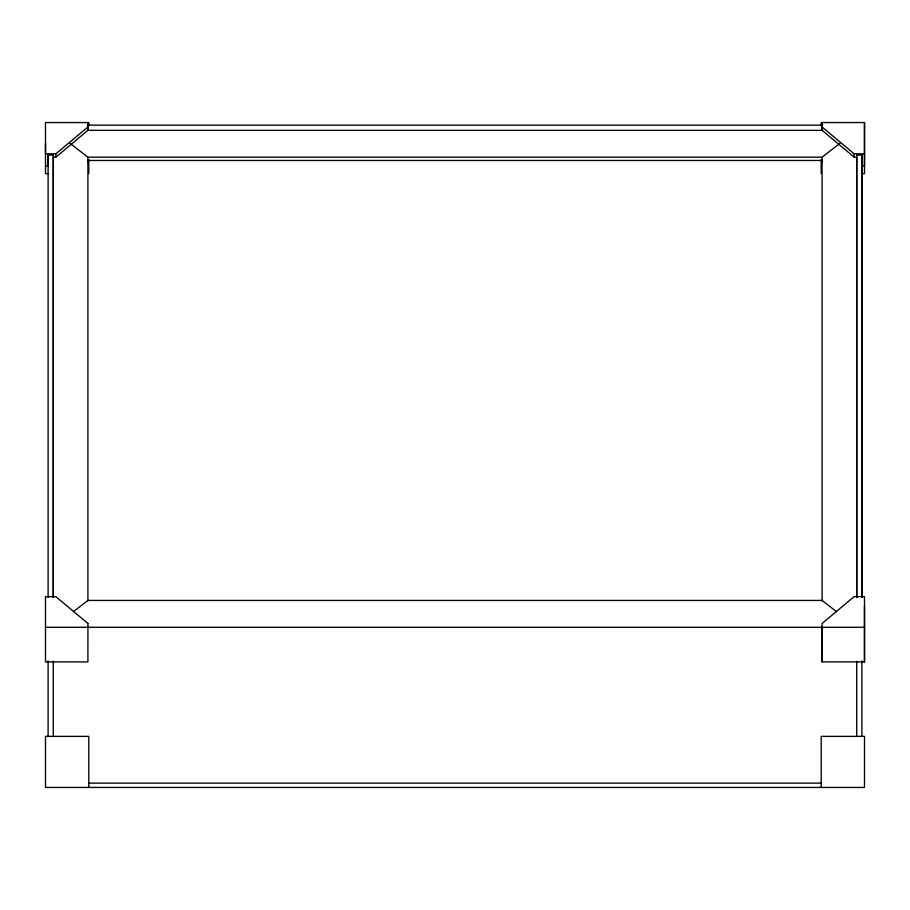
<?xml version="1.0" encoding="UTF-8"?>
<svg xmlns="http://www.w3.org/2000/svg" width="910" height="910" viewBox="0 0 910 910"><rect width="100%" height="100%" fill="white"/><g stroke="black" fill="none" stroke-linecap="round" stroke-linejoin="round"><path stroke-width="1.36" d="M45.5 143.405L45.5 153.801L55.874 153.801L87.94 126.979L87.917 122.554L87.929 130.323L55.874 157.134L53.292 157.134M53.292 154.939L53.292 597.495L53.292 157.316M822.094 160.41L822.083 162.526L822.083 159.705M822.071 130.323L822.083 122.554L822.071 130.323L854.103 157.123L856.708 157.134M822.083 661.911L822.071 623.475L854.126 596.653L864.5 596.653L864.5 661.911L822.083 661.911L822.083 627.286M856.708 157.316L856.708 597.472L856.708 154.939M861.907 597.495L861.907 154.939M821.207 125.387L821.207 122.554L864.5 122.554L864.5 165.836L861.907 165.836M87.929 130.323L87.94 126.979M73.403 611.702L87.917 600.441L822.083 600.441L836.597 611.702M70.047 143.325L87.917 157.18L822.083 157.18L839.953 143.325M87.36 125.148L822.731 125.148M87.36 130.346L822.64 130.346M53.292 155.075L48.093 155.075L48.093 165.836L45.5 165.836M856.708 155.075L861.907 155.075L861.907 596.96M87.917 160.467L822.083 160.467M48.298 173.628L45.5 173.628L45.5 122.554L88.793 122.554L88.793 125.387M861.702 173.628L864.5 173.628L864.5 122.554M45.5 627.286L864.5 627.286M88.554 783.123L821.446 783.123M822.06 126.979L854.092 153.79L864.5 153.801M854.092 153.79L854.103 157.123M87.906 160.41L87.917 162.526M864.5 606.481L864.5 661.911M861.907 660.91L861.907 736.372M856.708 661.286L856.708 736.372M822.083 157.18L822.083 600.884M821.207 159.603L821.207 173.628M821.207 787.446L821.207 736.372L864.5 736.372L864.5 787.446L45.5 787.446L45.5 736.372L88.793 736.372L88.793 787.446M88.793 159.603L88.793 173.628M87.917 157.18L87.917 600.884M55.874 153.801L55.874 157.134M53.292 661.286L53.292 736.372M48.093 154.939L48.093 597.495M48.093 660.91L48.093 736.372M87.929 623.475L87.917 661.911L45.5 661.911L45.5 596.653L55.874 596.653L87.929 623.475"/></g></svg>
